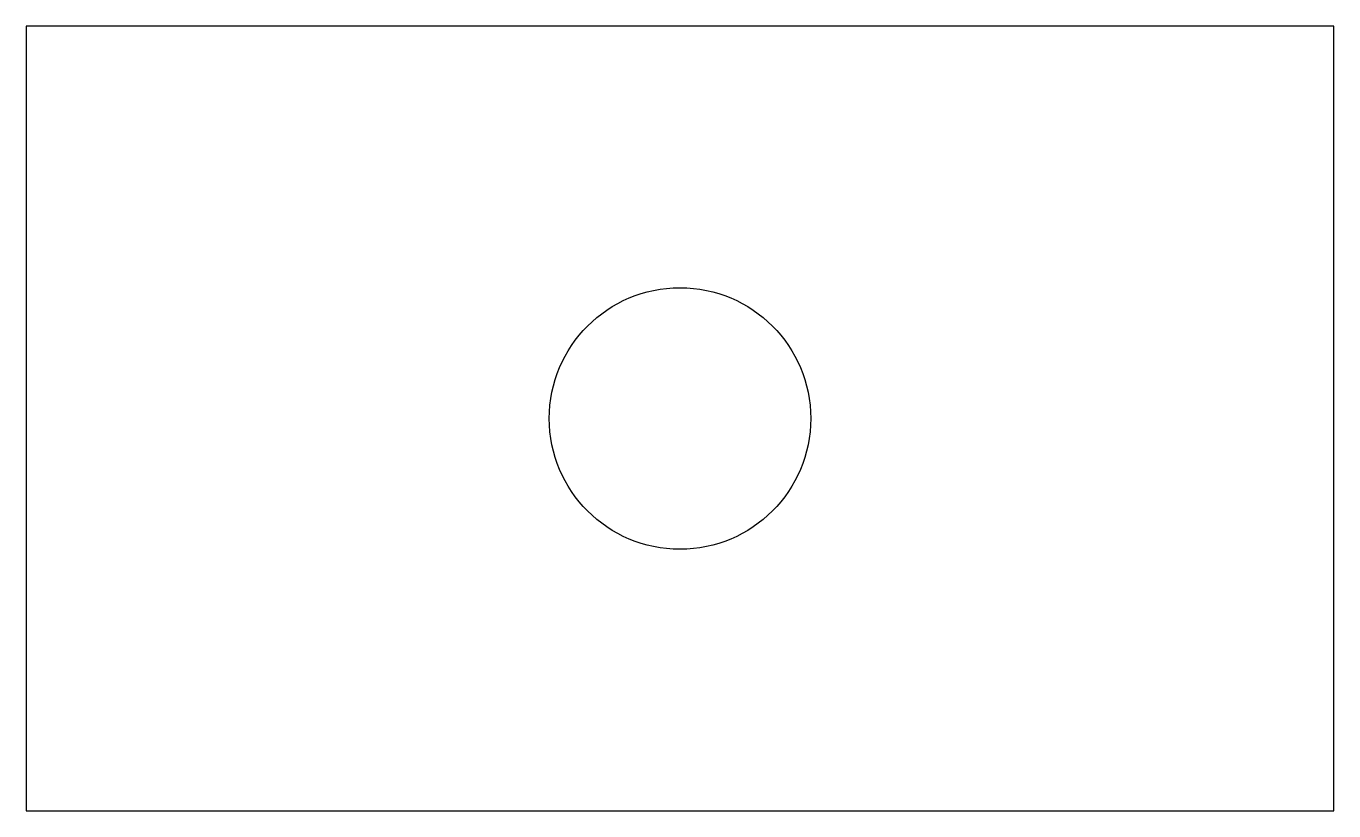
# Model space of a CAD drawing. Header units: millimetres. Extents: x 0 to 20000, y 0 to 12000.
import ezdxf

# ---------------------------------------------------------------- set-up
doc = ezdxf.new("R2010")
doc.units = ezdxf.units.MM

msp = doc.modelspace()

# ---------------------------------------------------------------- linework, layer by layer
msp.add_lwpolyline([(0, 0), (20000, 0), (20000, 12000), (0, 12000)], close=True)
msp.add_circle((10000, 6000), 2000)

doc.saveas('drawing.dxf')
